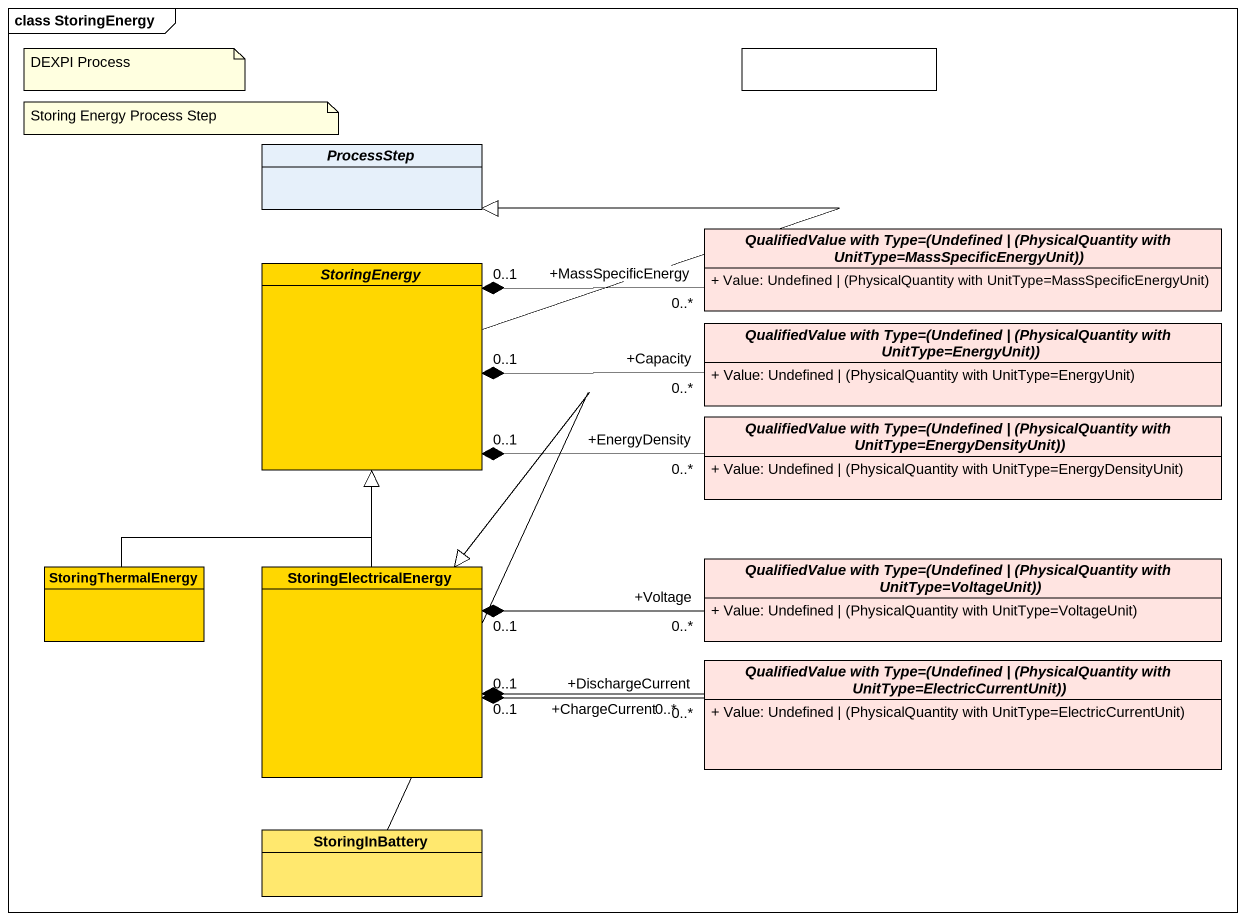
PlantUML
@startuml
mainframe class StoringEnergy
allowmixing
hide circle
hide empty members
skinparam classAttributeIconSize 0
rectangle " " as rectangle1
abstract class ProcessStep
abstract class StoringEnergy #FFD700
abstract class "QualifiedValue with Type=(Undefined | (PhysicalQuantity with UnitType=MassSpecificEnergyUnit))" as QualifiedValue_with_Type #FFE4E1 {
  {field} + Value: Undefined | (PhysicalQuantity with UnitType=MassSpecificEnergyUnit)
}
abstract class "QualifiedValue with Type=(Undefined | (PhysicalQuantity with UnitType=EnergyUnit))" as QualifiedValue_with_Type_2 #FFE4E1 {
  {field} + Value: Undefined | (PhysicalQuantity with UnitType=EnergyUnit)
}
abstract class "QualifiedValue with Type=(Undefined | (PhysicalQuantity with UnitType=EnergyDensityUnit))" as QualifiedValue_with_Type_3 #FFE4E1 {
  {field} + Value: Undefined | (PhysicalQuantity with UnitType=EnergyDensityUnit)
}
class StoringThermalEnergy #FFD700
class StoringElectricalEnergy #FFD700
abstract class "QualifiedValue with Type=(Undefined | (PhysicalQuantity with UnitType=VoltageUnit))" as QualifiedValue_with_Type_4 #FFE4E1 {
  {field} + Value: Undefined | (PhysicalQuantity with UnitType=VoltageUnit)
}
abstract class "QualifiedValue with Type=(Undefined | (PhysicalQuantity with UnitType=ElectricCurrentUnit))" as QualifiedValue_with_Type_5 #FFE4E1 {
  {field} + Value: Undefined | (PhysicalQuantity with UnitType=ElectricCurrentUnit)
}
class StoringInBattery #FFE86E
StoringEnergy -up-|> ProcessStep
StoringEnergy "0..1" *-right- "+MassSpecificEnergy\n0..*" QualifiedValue_with_Type
StoringEnergy "0..1" *-right- "+Capacity\n0..*" QualifiedValue_with_Type_2
StoringEnergy "0..1" *-right- "+EnergyDensity\n0..*" QualifiedValue_with_Type_3
StoringThermalEnergy -up-|> StoringEnergy
StoringElectricalEnergy -up-|> StoringEnergy
StoringElectricalEnergy "0..1" *-right- "+Voltage\n0..*" QualifiedValue_with_Type_4
StoringElectricalEnergy "0..1" *-right- "+DischargeCurrent\n0..*" QualifiedValue_with_Type_5
StoringElectricalEnergy "0..1" *-right- "+ChargeCurrent\n0..*" QualifiedValue_with_Type_5
StoringInBattery -up-|> StoringElectricalEnergy
note as N1
  DEXPI Process
end note
note as N2
  Storing Energy Process Step
end note
@enduml
